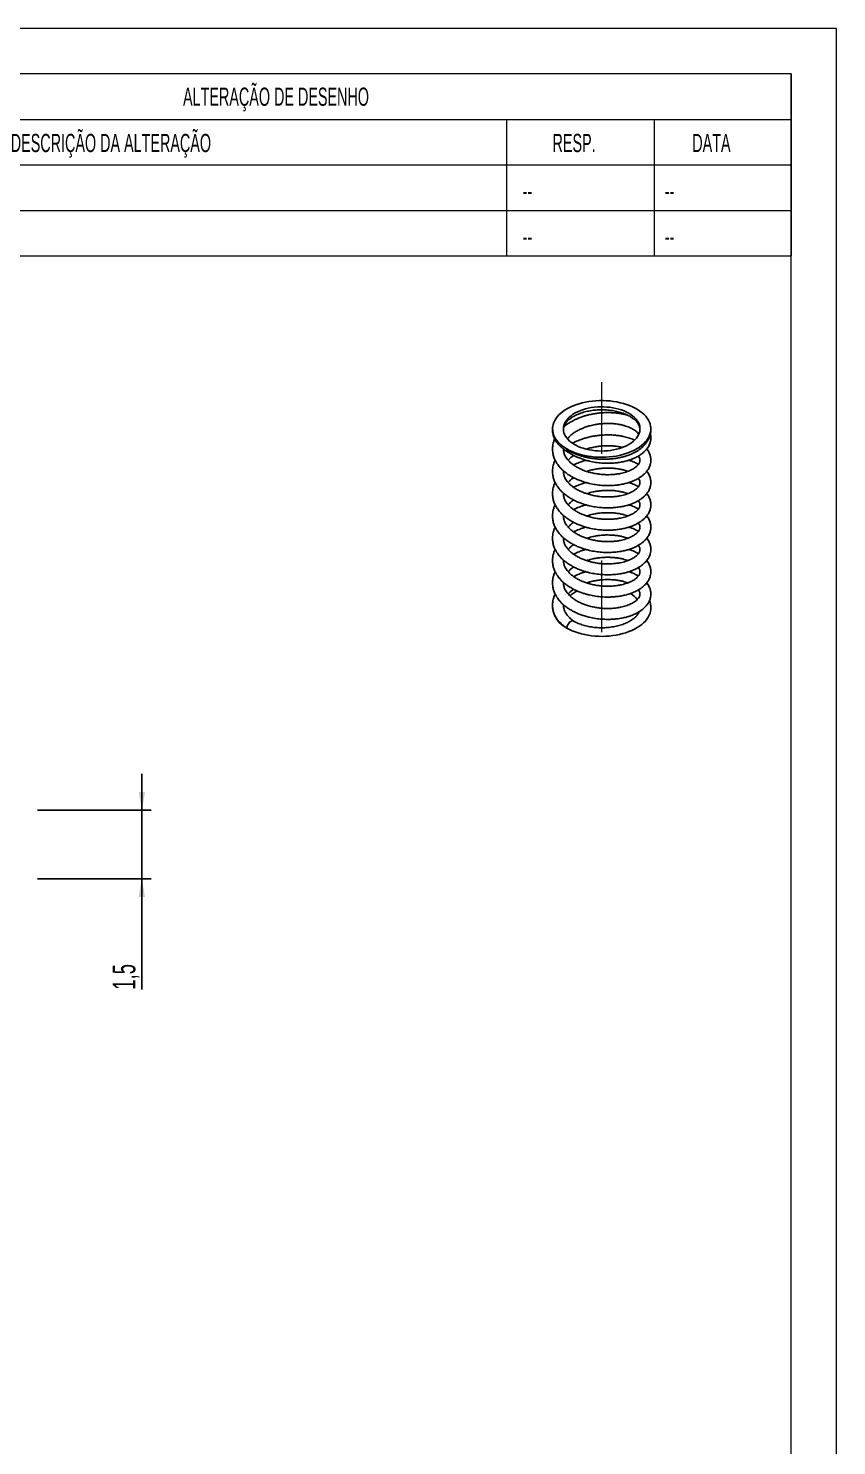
# Model space of a CAD drawing. Header units: millimetres. Extents: x 0 to 42, y 0.1 to 59.5.
# Drawn here: x 24.26 to 42, y 28.33 to 59.47 of the extents above; entities that cross this region are included whole.
import ezdxf

# ---------------------------------------------------------------- set-up
doc = ezdxf.new("R2010")
doc.units = ezdxf.units.MM
doc.header["$LTSCALE"] = 0.2
doc.linetypes.add('CENTERX2', pattern=[20.32, 12.7, -2.54, 2.54, -2.54])
doc.layers.add('COTAS', color=7, linetype='Continuous')
doc.styles.add('SLDTEXTSTYLE1', font='TXT', dxfattribs={"width": 0.589474})
doc.styles.add('SLDTEXTSTYLE5', font='TXT', dxfattribs={"width": 0.605})
doc.dimstyles.new('SLDDIMSTYLE0', dxfattribs={"dimtxt": 0.5, "dimasz": 0.4, "dimexe": 0, "dimexo": 0.0625, "dimgap": 0.125, "dimtad": 1, "dimdec": 1, "dimrnd": 1e-09, "dimzin": 12, "dimdsep": 46, "dimtxsty": 'SLDTEXTSTYLE5', "dimsah": 1, "dimcen": 0.09, "dimadec": 0, "dimazin": 3, "dimtfac": 1, "dimtdec": 3, "dimtmove": 0, "dimatfit": 0, "dimfxl": 0, "dimfrac": 2, "dimtolj": 1, "dimtzin": 12, "dimarcsym": 0})

# ---------------------------------------------------------------- blocks, each defined once
blk = doc.blocks.new('Bloco2')
at = {"color": 7, "linetype": 'Continuous', "lineweight": 18}
for p, q in [((42.008, 59.412), (0.008, 59.412)), ((42.008, 0.012), (42.008, 59.412)), ((41.008, 58.412), (5.008, 58.412)), ((41.008, 1.012), (41.008, 58.412))]:
    blk.add_line(p, q, dxfattribs=at)
blk = doc.blocks.new('_D')
at = {"layer": 'COTAS'}
for p, q in [((26.748, 42.294), (26.748, 43.094)), ((24.455, 42.294), (26.948, 42.294)), ((26.748, 42.294), (26.748, 40.79)), ((24.455, 40.79), (26.948, 40.79)), ((26.748, 40.79), (26.748, 38.353))]:
    blk.add_line(p, q, dxfattribs=at)
for points in [[(26.748, 42.294), (26.818, 42.694), (26.678, 42.694)], [(26.748, 40.79), (26.678, 40.39), (26.818, 40.39)]]:
    blk.add_solid(points, dxfattribs=at)
at = {"layer": 'COTAS', "insert": (26.104, 38.353), "char_height": 0.5, "attachment_point": 1, "rotation": 90, "style": 'SLDTEXTSTYLE5'}
blk.add_mtext('1,5', dxfattribs=at)

msp = doc.modelspace()

# ---------------------------------------------------------------- linework, layer by layer
at = {"color": 7, "linetype": 'Continuous', "lineweight": 18}
for p, q in [((41.002, 58.471), (5.002, 58.471)), ((41.002, 58.471), (41.002, 54.471)), ((18.79, 57.471), (41.002, 57.471)), ((34.764, 54.471), (34.764, 57.471)), ((38.002, 54.471), (38.002, 57.471)), ((18.79, 56.471), (41.002, 56.471)), ((18.79, 55.471), (41.002, 55.471)), ((18.79, 54.471), (41.002, 54.471))]:
    msp.add_line(p, q, dxfattribs=at)
at = {"color": 7, "linetype": 'Continuous', "lineweight": 25}
msp.add_line((36.513, 47.289), (36.522, 47.292), dxfattribs=at)
at = {"color": 7, "linetype": 'Continuous', "lineweight": 25, "flags": 128}
for points in [[(36.081, 50.231), (36.138, 50.2), (36.198, 50.172), (36.262, 50.146), (36.33, 50.123), (36.399, 50.103), (36.471, 50.086), (36.545, 50.072), (36.621, 50.062), (36.698, 50.054), (36.775, 50.049), (36.853, 50.048), (36.931, 50.05), (37.008, 50.056), (37.085, 50.064), (37.16, 50.076), (37.234, 50.09), (37.305, 50.108), (37.374, 50.129), (37.441, 50.152), (37.504, 50.179), (37.564, 50.207), (37.62, 50.239), (37.672, 50.272), (37.72, 50.308), (37.763, 50.345), (37.801, 50.384), (37.834, 50.425), (37.863, 50.467), (37.885, 50.51), (37.903, 50.554), (37.915, 50.598), (37.921, 50.643), (37.922, 50.688), (37.917, 50.733), (37.906, 50.777), (37.89, 50.821), (37.869, 50.865), (37.842, 50.907), (37.81, 50.948), (37.773, 50.987), (37.731, 51.025), (37.684, 51.061), (37.633, 51.095), (37.578, 51.127), (37.519, 51.156), (37.457, 51.183), (37.391, 51.207), (37.323, 51.229), (37.252, 51.247), (37.179, 51.263), (37.104, 51.275), (37.028, 51.285), (36.95, 51.291), (36.873, 51.294), (36.795, 51.293), (36.717, 51.289), (36.64, 51.283), (36.564, 51.273), (36.49, 51.259), (36.417, 51.243), (36.347, 51.224), (36.279, 51.202), (36.214, 51.177), (36.153, 51.149), (36.095, 51.119), (36.04, 51.087), (35.991, 51.052), (35.945, 51.016), (35.904, 50.977), (35.869, 50.938), (35.838, 50.896), (35.812, 50.854), (35.792, 50.81), (35.777, 50.766), (35.768, 50.722), (35.765, 50.677), (35.767, 50.632), (35.775, 50.587), (35.788, 50.543), (35.807, 50.499), (35.831, 50.456), (35.86, 50.415), (35.895, 50.374), (35.935, 50.336), (35.979, 50.299), (36.028, 50.264), (36.081, 50.231)], [(37.438, 51.014), (37.485, 50.985), (37.527, 50.954), (37.565, 50.921), (37.598, 50.886), (37.625, 50.85), (37.648, 50.813), (37.665, 50.774), (37.677, 50.735), (37.684, 50.696), (37.684, 50.656), (37.679, 50.617), (37.669, 50.577), (37.653, 50.539), (37.632, 50.501), (37.605, 50.465), (37.573, 50.43), (37.537, 50.396), (37.496, 50.364), (37.45, 50.335), (37.401, 50.307), (37.348, 50.282), (37.291, 50.26), (37.231, 50.24), (37.169, 50.223), (37.105, 50.209), (37.039, 50.199), (36.972, 50.191), (36.903, 50.187), (36.835, 50.185), (36.766, 50.187), (36.698, 50.193), (36.631, 50.201), (36.566, 50.213), (36.502, 50.227), (36.44, 50.245), (36.381, 50.265), (36.326, 50.288), (36.273, 50.314), (36.225, 50.342), (36.18, 50.372), (36.14, 50.404), (36.105, 50.438), (36.075, 50.474), (36.049, 50.511), (36.029, 50.548), (36.015, 50.587), (36.006, 50.626), (36.002, 50.666), (36.004, 50.706), (36.012, 50.745), (36.025, 50.784), (36.044, 50.822), (36.068, 50.859), (36.097, 50.895), (36.131, 50.929), (36.17, 50.962), (36.213, 50.993), (36.261, 51.021), (36.312, 51.048), (36.367, 51.071), (36.425, 51.092), (36.486, 51.111), (36.549, 51.126), (36.615, 51.138), (36.681, 51.148), (36.749, 51.154), (36.818, 51.156), (36.886, 51.156), (36.955, 51.152), (37.022, 51.146), (37.089, 51.136), (37.153, 51.122), (37.216, 51.106), (37.276, 51.087), (37.334, 51.066), (37.388, 51.041), (37.438, 51.014)], [(36.005, 46.764), (36.01, 46.798), (36.011, 46.802)], [(36.08, 46.297), (36.137, 46.266), (36.198, 46.238), (36.262, 46.212), (36.329, 46.189), (36.399, 46.169), (36.471, 46.152), (36.545, 46.138), (36.621, 46.128), (36.698, 46.12), (36.775, 46.115), (36.853, 46.114), (36.931, 46.116), (37.009, 46.121), (37.085, 46.13), (37.16, 46.142), (37.234, 46.156), (37.306, 46.174), (37.375, 46.195), (37.441, 46.218), (37.505, 46.245), (37.565, 46.274), (37.621, 46.305), (37.673, 46.338), (37.721, 46.374), (37.764, 46.411), (37.802, 46.451), (37.836, 46.491), (37.864, 46.533), (37.887, 46.576), (37.904, 46.62), (37.916, 46.665), (37.922, 46.709), (37.923, 46.739)], [(36.225, 46.45), (36.218, 46.453), (36.201, 46.455), (36.184, 46.452), (36.165, 46.444), (36.146, 46.43), (36.128, 46.413), (36.112, 46.392), (36.098, 46.369), (36.088, 46.344), (36.082, 46.32), (36.08, 46.297)]]:
    msp.add_lwpolyline(points, dxfattribs=at)
at = {"color": 7, "linetype": 'Continuous', "lineweight": 25}
for centre, radius, start, end in [((36.138, 50.21), 0.059, 173.6073, 235.047), ((36.621, 46.442), 0.739, 115.0073, 130.304), ((37.183, 46.598), 0.545, 36.3175, 57.3339), ((36.312, 46.797), 0.551, 186.0908, 245.119)]:
    msp.add_arc(centre, radius, start, end, dxfattribs=at)
for points, knots in [([(36.007, 50.622), (36.006, 50.626), (36.003, 50.641), (36.003, 50.666), (36.006, 50.696), (36.015, 50.727), (36.027, 50.757), (36.045, 50.787), (36.067, 50.817), (36.093, 50.846), (36.124, 50.875), (36.158, 50.902), (36.197, 50.929), (36.24, 50.954), (36.286, 50.978), (36.336, 50.999), (36.388, 51.019), (36.444, 51.037), (36.502, 51.052), (36.563, 51.065), (36.625, 51.076), (36.689, 51.084), (36.754, 51.089), (36.819, 51.091), (36.884, 51.091), (36.949, 51.088), (37.014, 51.082), (37.077, 51.074), (37.139, 51.062), (37.199, 51.049), (37.257, 51.033), (37.312, 51.014), (37.364, 50.994), (37.413, 50.972), (37.459, 50.948), (37.5, 50.922), (37.537, 50.896), (37.571, 50.868), (37.6, 50.84), (37.624, 50.812), (37.644, 50.783), (37.66, 50.754), (37.672, 50.726), (37.68, 50.697), (37.684, 50.667), (37.684, 50.642), (37.681, 50.627), (37.68, 50.622)], [0, 0, 0, 0, 0.011277, 0.03708, 0.063862, 0.087476, 0.112534, 0.136398, 0.159395, 0.181856, 0.204011, 0.226012, 0.247953, 0.269887, 0.291845, 0.31385, 0.335912, 0.358034, 0.380215, 0.402447, 0.424725, 0.44704, 0.469382, 0.491743, 0.514112, 0.536481, 0.558836, 0.581168, 0.603468, 0.625726, 0.647933, 0.670081, 0.692162, 0.714173, 0.736112, 0.757985, 0.779807, 0.801606, 0.823416, 0.845304, 0.867376, 0.889789, 0.912767, 0.936603, 0.961605, 0.98786, 1, 1, 1, 1]), ([(37.41, 50.972), (37.398, 50.976), (37.366, 50.985), (37.31, 50.998), (37.234, 51.012), (37.144, 51.023), (37.041, 51.03), (36.936, 51.03), (36.831, 51.025), (36.728, 51.014), (36.631, 50.997), (36.545, 50.978), (36.48, 50.959), (36.431, 50.943), (36.39, 50.929), (36.343, 50.911), (36.289, 50.888), (36.23, 50.86), (36.169, 50.826), (36.113, 50.792), (36.068, 50.76), (36.036, 50.735), (36.019, 50.721), (36.012, 50.715)], [0, 0, 0, 0, 0.028872, 0.073338, 0.122206, 0.189263, 0.258699, 0.327368, 0.394972, 0.462865, 0.527543, 0.585053, 0.635021, 0.660131, 0.687721, 0.721468, 0.761319, 0.807163, 0.858791, 0.908015, 0.948583, 0.980989, 1, 1, 1, 1]), ([(36.092, 50.455), (36.092, 50.455), (36.103, 50.471), (36.135, 50.504), (36.189, 50.553), (36.258, 50.602), (36.336, 50.646), (36.416, 50.683), (36.501, 50.716), (36.596, 50.744), (36.693, 50.766), (36.791, 50.781), (36.887, 50.789), (36.989, 50.792), (37.091, 50.788), (37.185, 50.778), (37.268, 50.763), (37.338, 50.745), (37.396, 50.727), (37.444, 50.708), (37.486, 50.689), (37.525, 50.668), (37.562, 50.645), (37.593, 50.622), (37.617, 50.601), (37.636, 50.581), (37.649, 50.565), (37.655, 50.556), (37.657, 50.553)], [0, 0, 0, 0, 0.000065, 0.043081, 0.090048, 0.14127, 0.191326, 0.238215, 0.282281, 0.330499, 0.384227, 0.427788, 0.473921, 0.523846, 0.576287, 0.625377, 0.670195, 0.710524, 0.74628, 0.777477, 0.805326, 0.836315, 0.871459, 0.902289, 0.931753, 0.958533, 0.983495, 1, 1, 1, 1]), ([(35.771, 50.738), (35.771, 50.734), (35.766, 50.714), (35.763, 50.678), (35.763, 50.63), (35.769, 50.583), (35.779, 50.537), (35.794, 50.491), (35.814, 50.446), (35.839, 50.403), (35.869, 50.36), (35.904, 50.319), (35.943, 50.279), (35.986, 50.241), (36.034, 50.205), (36.074, 50.179), (36.098, 50.165), (36.105, 50.161)], [0, 0, 0, 0, 0.0197231, 0.0909751, 0.1616913, 0.2322128, 0.3027893, 0.3737679, 0.4454496, 0.5180593, 0.5917234, 0.666457, 0.7421701, 0.8186929, 0.8958149, 0.9733247, 1, 1, 1, 1]), ([(35.813, 50.453), (35.809, 50.446), (35.795, 50.416), (35.779, 50.363), (35.767, 50.301), (35.763, 50.244), (35.764, 50.191), (35.77, 50.139), (35.78, 50.092), (35.793, 50.049), (35.807, 50.013), (35.821, 49.982), (35.834, 49.958), (35.847, 49.935), (35.862, 49.911), (35.882, 49.881), (35.913, 49.84), (35.959, 49.789), (36.021, 49.731), (36.074, 49.693), (36.102, 49.673)], [0, 0, 0, 0, 0.0257508, 0.1120917, 0.1875437, 0.2438462, 0.3108753, 0.3739262, 0.4261261, 0.474547, 0.5263469, 0.5580837, 0.5887912, 0.6184418, 0.6470564, 0.6811802, 0.7382345, 0.8109395, 0.8985913, 1, 1, 1, 1]), ([(36.102, 50.163), (36.129, 50.145), (36.181, 50.112), (36.265, 50.069), (36.347, 50.033), (36.426, 50.004), (36.501, 49.981), (36.594, 49.957), (36.708, 49.935), (36.844, 49.92), (36.968, 49.916), (37.08, 49.919), (37.184, 49.928), (37.287, 49.944), (37.379, 49.964), (37.456, 49.987), (37.517, 50.009), (37.568, 50.032), (37.616, 50.055), (37.665, 50.083), (37.716, 50.117), (37.764, 50.155), (37.805, 50.194), (37.837, 50.232), (37.864, 50.271), (37.887, 50.312), (37.905, 50.356), (37.919, 50.408), (37.925, 50.462), (37.922, 50.512), (37.917, 50.544), (37.913, 50.558), (37.913, 50.56)], [0, 0, 0, 0, 0.041715, 0.080948, 0.117436, 0.150991, 0.181496, 0.209342, 0.263249, 0.315163, 0.366209, 0.40595, 0.44735, 0.490235, 0.534087, 0.566612, 0.59573, 0.621455, 0.645016, 0.672099, 0.703563, 0.738005, 0.769048, 0.795815, 0.822194, 0.847988, 0.876999, 0.905246, 0.943218, 0.974817, 0.995806, 1, 1, 1, 1]), ([(37.567, 50.425), (37.556, 50.43), (37.526, 50.444), (37.479, 50.461), (37.425, 50.479), (37.37, 50.494), (37.31, 50.508), (37.234, 50.522), (37.144, 50.533), (37.041, 50.54), (36.936, 50.54), (36.831, 50.535), (36.728, 50.524), (36.631, 50.507), (36.545, 50.488), (36.48, 50.469), (36.431, 50.454), (36.39, 50.439), (36.343, 50.421), (36.289, 50.398), (36.242, 50.376), (36.215, 50.361), (36.206, 50.356)], [0, 0, 0, 0, 0.0309, 0.080483, 0.121103, 0.162986, 0.209534, 0.260689, 0.330884, 0.40357, 0.475452, 0.54622, 0.61729, 0.684996, 0.745196, 0.797503, 0.823788, 0.852669, 0.887996, 0.929712, 0.977701, 1, 1, 1, 1]), ([(37.657, 50.21), (37.661, 50.212), (37.681, 50.226), (37.715, 50.253), (37.758, 50.292), (37.797, 50.334), (37.83, 50.377), (37.859, 50.422), (37.883, 50.468), (37.901, 50.515), (37.914, 50.562), (37.922, 50.61), (37.924, 50.657), (37.923, 50.695), (37.919, 50.718), (37.918, 50.724)], [0, 0, 0, 0, 0.017189, 0.107484, 0.197545, 0.287127, 0.375946, 0.463722, 0.550236, 0.635388, 0.719223, 0.80193, 0.883814, 0.965253, 1, 1, 1, 1]), ([(37.649, 50.074), (37.649, 50.074), (37.655, 50.067), (37.663, 50.054), (37.674, 50.033), (37.681, 50.012), (37.684, 49.993), (37.684, 49.976), (37.682, 49.962), (37.678, 49.946), (37.671, 49.927), (37.658, 49.903), (37.637, 49.875), (37.607, 49.845), (37.569, 49.816), (37.526, 49.789), (37.479, 49.764), (37.429, 49.742), (37.375, 49.723), (37.317, 49.706), (37.25, 49.69), (37.17, 49.677), (37.084, 49.669), (36.998, 49.665), (36.916, 49.666), (36.827, 49.672), (36.732, 49.684), (36.631, 49.703), (36.535, 49.729), (36.448, 49.76), (36.37, 49.794), (36.296, 49.833), (36.228, 49.875), (36.176, 49.915), (36.135, 49.952), (36.1, 49.99), (36.07, 50.03), (36.045, 50.07), (36.028, 50.107), (36.017, 50.139), (36.009, 50.17), (36.004, 50.2), (36.004, 50.221), (36.004, 50.229)], [0, 0, 0, 0, 0.000674, 0.020421, 0.043588, 0.067118, 0.087985, 0.106176, 0.121492, 0.139311, 0.159716, 0.183272, 0.210678, 0.240532, 0.268359, 0.293873, 0.318336, 0.342166, 0.365832, 0.389263, 0.413627, 0.442807, 0.476945, 0.502313, 0.529585, 0.558565, 0.589823, 0.623691, 0.660002, 0.688687, 0.718437, 0.749061, 0.780337, 0.807873, 0.831913, 0.85231, 0.878762, 0.905127, 0.925763, 0.944698, 0.963184, 0.985143, 1, 1, 1, 1]), ([(36.011, 50.224), (36.009, 50.222), (36.006, 50.22), (36.004, 50.218), (36.004, 50.218)], [0, 0, 0, 0, 0.911404, 1, 1, 1, 1]), ([(36.08, 50.216), (36.081, 50.215), (36.117, 50.193), (36.194, 50.151), (36.303, 50.106), (36.4, 50.074), (36.482, 50.052), (36.568, 50.034), (36.655, 50.021), (36.742, 50.011), (36.83, 50.006), (36.918, 50.005), (37.005, 50.008), (37.09, 50.016), (37.173, 50.027), (37.255, 50.042), (37.332, 50.062), (37.404, 50.084), (37.472, 50.109), (37.536, 50.137), (37.593, 50.168), (37.634, 50.192), (37.653, 50.207), (37.657, 50.21)], [0, 0, 0, 0, 0.002726, 0.08526, 0.169451, 0.218187, 0.267258, 0.317385, 0.367876, 0.416, 0.464446, 0.513913, 0.563737, 0.61155, 0.659689, 0.70886, 0.758389, 0.80416, 0.850222, 0.897195, 0.944484, 0.98796, 1, 1, 1, 1]), ([(36.102, 49.673), (36.129, 49.656), (36.181, 49.622), (36.265, 49.579), (36.347, 49.543), (36.426, 49.514), (36.501, 49.491), (36.594, 49.467), (36.708, 49.445), (36.844, 49.43), (36.968, 49.426), (37.08, 49.429), (37.184, 49.438), (37.287, 49.454), (37.379, 49.474), (37.456, 49.497), (37.517, 49.519), (37.568, 49.542), (37.616, 49.565), (37.665, 49.593), (37.716, 49.627), (37.764, 49.665), (37.805, 49.704), (37.837, 49.742), (37.864, 49.781), (37.887, 49.822), (37.905, 49.866), (37.919, 49.918), (37.925, 49.972), (37.922, 50.022), (37.915, 50.065), (37.904, 50.103), (37.887, 50.145), (37.864, 50.188), (37.843, 50.215), (37.833, 50.228)], [0, 0, 0, 0, 0.0377899, 0.0733311, 0.1063853, 0.1367829, 0.1644169, 0.1896428, 0.2384768, 0.2855064, 0.3317488, 0.3677497, 0.4052544, 0.4441039, 0.4838292, 0.5132933, 0.5396717, 0.5629759, 0.5843203, 0.608854, 0.6373577, 0.6685584, 0.6966803, 0.7209288, 0.744825, 0.7681922, 0.7944728, 0.8200622, 0.8544613, 0.8830868, 0.9021005, 0.923321, 0.9475576, 0.9743931, 1, 1, 1, 1]), ([(36.507, 50.226), (36.535, 50.235), (36.598, 50.255), (36.693, 50.276), (36.791, 50.291), (36.887, 50.299), (36.989, 50.302), (37.091, 50.298), (37.185, 50.287), (37.254, 50.276), (37.29, 50.267), (37.301, 50.264)], [0, 0, 0, 0, 0.11075, 0.244388, 0.352736, 0.467485, 0.591664, 0.722101, 0.844203, 0.955678, 1, 1, 1, 1]), ([(35.822, 49.982), (35.815, 49.969), (35.797, 49.932), (35.779, 49.873), (35.767, 49.811), (35.763, 49.754), (35.764, 49.701), (35.77, 49.649), (35.78, 49.602), (35.793, 49.559), (35.807, 49.523), (35.821, 49.492), (35.834, 49.468), (35.847, 49.445), (35.862, 49.421), (35.882, 49.391), (35.913, 49.351), (35.959, 49.3), (36.021, 49.241), (36.074, 49.203), (36.102, 49.183)], [0, 0, 0, 0, 0.048773, 0.133074, 0.206743, 0.261715, 0.32716, 0.388721, 0.439687, 0.486964, 0.53754, 0.568526, 0.598508, 0.627458, 0.655397, 0.688714, 0.74442, 0.815407, 0.900988, 1, 1, 1, 1]), ([(36.108, 49.983), (36.116, 49.993), (36.14, 50.019), (36.18, 50.056), (36.215, 50.08), (36.229, 50.089)], [0, 0, 0, 0, 0.263186, 0.722524, 1, 1, 1, 1]), ([(36.496, 49.983), (36.487, 49.981), (36.465, 49.975), (36.431, 49.964), (36.39, 49.949), (36.343, 49.931), (36.289, 49.908), (36.25, 49.89), (36.229, 49.879), (36.228, 49.878)], [0, 0, 0, 0, 0.0966729, 0.2254824, 0.3670148, 0.540129, 0.7445574, 0.9797295, 1, 1, 1, 1]), ([(37.649, 49.893), (37.648, 49.893), (37.629, 49.906), (37.59, 49.925), (37.533, 49.951), (37.484, 49.97), (37.452, 49.98), (37.441, 49.983)], [0, 0, 0, 0, 0.0223617, 0.3219568, 0.5827991, 0.8495906, 1, 1, 1, 1]), ([(37.649, 49.585), (37.649, 49.584), (37.655, 49.577), (37.663, 49.564), (37.674, 49.543), (37.681, 49.522), (37.684, 49.503), (37.684, 49.487), (37.682, 49.472), (37.678, 49.456), (37.671, 49.437), (37.658, 49.413), (37.637, 49.385), (37.607, 49.355), (37.569, 49.326), (37.526, 49.299), (37.479, 49.274), (37.429, 49.252), (37.375, 49.233), (37.317, 49.216), (37.25, 49.2), (37.17, 49.187), (37.084, 49.179), (36.998, 49.175), (36.916, 49.176), (36.827, 49.182), (36.732, 49.194), (36.631, 49.213), (36.535, 49.24), (36.448, 49.27), (36.37, 49.304), (36.296, 49.343), (36.228, 49.386), (36.176, 49.425), (36.135, 49.462), (36.1, 49.5), (36.07, 49.54), (36.045, 49.58), (36.028, 49.617), (36.017, 49.649), (36.009, 49.68), (36.004, 49.714), (36.004, 49.738), (36.004, 49.75)], [0, 0, 0, 0, 0.000669, 0.020285, 0.043297, 0.06667, 0.087398, 0.105467, 0.120681, 0.13838, 0.158649, 0.182048, 0.209271, 0.238926, 0.266567, 0.291911, 0.316211, 0.339882, 0.363389, 0.386663, 0.410865, 0.43985, 0.47376, 0.498959, 0.526048, 0.554835, 0.585884, 0.619526, 0.655595, 0.684088, 0.71364, 0.744059, 0.775126, 0.802478, 0.826358, 0.846618, 0.872894, 0.899083, 0.919582, 0.93839, 0.956752, 0.978564, 1, 1, 1, 1]), ([(36.016, 49.738), (36.012, 49.735), (36.008, 49.732), (36.004, 49.729), (36.004, 49.728)], [0, 0, 0, 0, 0.952329, 1, 1, 1, 1]), ([(36.102, 49.183), (36.129, 49.166), (36.181, 49.132), (36.265, 49.089), (36.347, 49.053), (36.426, 49.024), (36.501, 49.001), (36.594, 48.977), (36.708, 48.955), (36.844, 48.94), (36.968, 48.936), (37.08, 48.939), (37.184, 48.948), (37.287, 48.964), (37.379, 48.984), (37.456, 49.007), (37.517, 49.03), (37.568, 49.052), (37.616, 49.075), (37.665, 49.103), (37.716, 49.137), (37.764, 49.175), (37.805, 49.214), (37.837, 49.252), (37.864, 49.291), (37.887, 49.332), (37.905, 49.376), (37.919, 49.428), (37.925, 49.482), (37.922, 49.532), (37.915, 49.575), (37.904, 49.613), (37.887, 49.655), (37.864, 49.698), (37.843, 49.725), (37.833, 49.738)], [0, 0, 0, 0, 0.03779, 0.073331, 0.106385, 0.136783, 0.164417, 0.189643, 0.238477, 0.285506, 0.331749, 0.36775, 0.405254, 0.444104, 0.483829, 0.513293, 0.539672, 0.562976, 0.58432, 0.608854, 0.637358, 0.668558, 0.69668, 0.720929, 0.744825, 0.768192, 0.794473, 0.820062, 0.854461, 0.883087, 0.902101, 0.923321, 0.947558, 0.974393, 1, 1, 1, 1]), ([(36.108, 49.493), (36.116, 49.503), (36.14, 49.529), (36.18, 49.566), (36.215, 49.59), (36.229, 49.599)], [0, 0, 0, 0, 0.263186, 0.722524, 1, 1, 1, 1]), ([(36.513, 49.738), (36.539, 49.747), (36.6, 49.766), (36.693, 49.786), (36.791, 49.801), (36.887, 49.809), (36.989, 49.812), (37.091, 49.808), (37.185, 49.798), (37.268, 49.783), (37.338, 49.765), (37.386, 49.75), (37.411, 49.741), (37.417, 49.738)], [0, 0, 0, 0, 0.087735, 0.20211, 0.294841, 0.393049, 0.499328, 0.610964, 0.715466, 0.810873, 0.896724, 0.972841, 1, 1, 1, 1]), ([(35.822, 49.492), (35.815, 49.479), (35.797, 49.443), (35.779, 49.383), (35.767, 49.321), (35.763, 49.264), (35.764, 49.211), (35.77, 49.159), (35.78, 49.112), (35.793, 49.07), (35.807, 49.033), (35.821, 49.003), (35.834, 48.978), (35.847, 48.955), (35.862, 48.931), (35.882, 48.901), (35.913, 48.861), (35.959, 48.81), (36.021, 48.751), (36.074, 48.713), (36.102, 48.693)], [0, 0, 0, 0, 0.048773, 0.133074, 0.206743, 0.261715, 0.32716, 0.388721, 0.439687, 0.486964, 0.53754, 0.568526, 0.598508, 0.627458, 0.655397, 0.688714, 0.74442, 0.815407, 0.900988, 1, 1, 1, 1]), ([(37.649, 49.095), (37.649, 49.094), (37.655, 49.087), (37.663, 49.074), (37.674, 49.053), (37.681, 49.033), (37.684, 49.013), (37.684, 48.997), (37.682, 48.982), (37.678, 48.966), (37.671, 48.947), (37.658, 48.923), (37.637, 48.895), (37.607, 48.866), (37.569, 48.836), (37.526, 48.809), (37.479, 48.784), (37.429, 48.762), (37.375, 48.743), (37.317, 48.726), (37.25, 48.711), (37.17, 48.697), (37.084, 48.689), (36.998, 48.685), (36.916, 48.686), (36.827, 48.692), (36.732, 48.704), (36.631, 48.723), (36.535, 48.75), (36.448, 48.78), (36.37, 48.814), (36.296, 48.853), (36.228, 48.896), (36.176, 48.935), (36.135, 48.973), (36.1, 49.01), (36.07, 49.05), (36.045, 49.09), (36.028, 49.127), (36.017, 49.159), (36.009, 49.191), (36.004, 49.224), (36.004, 49.248), (36.004, 49.26)], [0, 0, 0, 0, 0.0006695, 0.020285, 0.0432968, 0.0666695, 0.0873977, 0.1054669, 0.120681, 0.1383803, 0.1586491, 0.1820485, 0.2092713, 0.2389257, 0.2665672, 0.2919111, 0.3162107, 0.3398816, 0.3633895, 0.3866635, 0.410865, 0.4398505, 0.4737604, 0.4989587, 0.5260483, 0.5548348, 0.585884, 0.6195261, 0.6555948, 0.684088, 0.7136398, 0.7440594, 0.7751263, 0.802478, 0.8263581, 0.8466184, 0.8728939, 0.8990833, 0.9195817, 0.9383901, 0.9567519, 0.9785644, 1, 1, 1, 1]), ([(36.016, 49.249), (36.012, 49.245), (36.008, 49.242), (36.004, 49.239), (36.004, 49.238)], [0, 0, 0, 0, 0.952329, 1, 1, 1, 1]), ([(36.102, 48.693), (36.129, 48.676), (36.181, 48.642), (36.265, 48.599), (36.347, 48.563), (36.426, 48.534), (36.501, 48.511), (36.594, 48.487), (36.708, 48.465), (36.844, 48.45), (36.968, 48.446), (37.08, 48.449), (37.184, 48.458), (37.287, 48.474), (37.379, 48.495), (37.456, 48.518), (37.517, 48.54), (37.568, 48.562), (37.616, 48.585), (37.665, 48.613), (37.716, 48.647), (37.764, 48.685), (37.805, 48.724), (37.837, 48.762), (37.864, 48.801), (37.887, 48.842), (37.905, 48.886), (37.919, 48.938), (37.925, 48.992), (37.922, 49.042), (37.915, 49.085), (37.904, 49.123), (37.887, 49.165), (37.864, 49.208), (37.843, 49.235), (37.833, 49.248)], [0, 0, 0, 0, 0.03779, 0.073331, 0.106385, 0.136783, 0.164417, 0.189643, 0.238477, 0.285506, 0.331749, 0.36775, 0.405254, 0.444104, 0.483829, 0.513293, 0.539672, 0.562976, 0.58432, 0.608854, 0.637358, 0.668558, 0.69668, 0.720929, 0.744825, 0.768192, 0.794473, 0.820062, 0.854461, 0.883087, 0.902101, 0.923321, 0.947558, 0.974393, 1, 1, 1, 1]), ([(36.496, 49.493), (36.487, 49.491), (36.465, 49.485), (36.431, 49.474), (36.39, 49.459), (36.343, 49.441), (36.289, 49.418), (36.25, 49.4), (36.229, 49.389), (36.228, 49.388)], [0, 0, 0, 0, 0.096673, 0.225482, 0.367015, 0.540129, 0.744557, 0.979729, 1, 1, 1, 1]), ([(36.513, 49.248), (36.539, 49.257), (36.6, 49.276), (36.693, 49.296), (36.791, 49.311), (36.887, 49.319), (36.989, 49.322), (37.091, 49.318), (37.185, 49.308), (37.268, 49.293), (37.338, 49.276), (37.386, 49.261), (37.411, 49.251), (37.417, 49.248)], [0, 0, 0, 0, 0.087735, 0.20211, 0.294841, 0.393049, 0.499328, 0.610964, 0.715466, 0.810873, 0.896725, 0.972841, 1, 1, 1, 1]), ([(37.649, 49.403), (37.648, 49.404), (37.629, 49.416), (37.59, 49.435), (37.533, 49.461), (37.484, 49.48), (37.452, 49.49), (37.441, 49.494)], [0, 0, 0, 0, 0.022362, 0.321957, 0.582799, 0.849591, 1, 1, 1, 1]), ([(35.822, 49.002), (35.815, 48.989), (35.797, 48.953), (35.779, 48.893), (35.767, 48.831), (35.763, 48.774), (35.764, 48.721), (35.77, 48.669), (35.78, 48.623), (35.793, 48.58), (35.807, 48.543), (35.821, 48.513), (35.834, 48.488), (35.847, 48.465), (35.862, 48.441), (35.882, 48.411), (35.913, 48.371), (35.959, 48.32), (36.021, 48.261), (36.074, 48.223), (36.102, 48.203)], [0, 0, 0, 0, 0.048773, 0.133074, 0.206743, 0.261715, 0.32716, 0.388721, 0.439687, 0.486964, 0.53754, 0.568526, 0.598508, 0.627458, 0.655397, 0.688714, 0.74442, 0.815407, 0.900988, 1, 1, 1, 1]), ([(36.108, 49.003), (36.116, 49.013), (36.14, 49.04), (36.18, 49.076), (36.215, 49.1), (36.229, 49.109)], [0, 0, 0, 0, 0.263186, 0.722524, 1, 1, 1, 1]), ([(36.496, 49.003), (36.487, 49.001), (36.465, 48.995), (36.431, 48.984), (36.39, 48.97), (36.343, 48.952), (36.289, 48.928), (36.25, 48.91), (36.229, 48.899), (36.228, 48.898)], [0, 0, 0, 0, 0.096673, 0.225482, 0.367015, 0.540129, 0.744557, 0.979729, 1, 1, 1, 1]), ([(37.649, 48.913), (37.648, 48.914), (37.629, 48.926), (37.59, 48.945), (37.533, 48.971), (37.484, 48.99), (37.452, 49), (37.441, 49.004)], [0, 0, 0, 0, 0.022362, 0.321957, 0.582799, 0.849591, 1, 1, 1, 1]), ([(37.649, 48.605), (37.649, 48.604), (37.655, 48.598), (37.663, 48.584), (37.674, 48.563), (37.681, 48.543), (37.684, 48.523), (37.684, 48.507), (37.682, 48.492), (37.678, 48.477), (37.671, 48.457), (37.658, 48.433), (37.637, 48.405), (37.607, 48.376), (37.569, 48.346), (37.526, 48.319), (37.479, 48.294), (37.429, 48.272), (37.375, 48.253), (37.317, 48.236), (37.25, 48.221), (37.17, 48.207), (37.084, 48.199), (36.998, 48.195), (36.916, 48.196), (36.827, 48.202), (36.732, 48.214), (36.631, 48.234), (36.535, 48.26), (36.448, 48.29), (36.37, 48.324), (36.296, 48.363), (36.228, 48.406), (36.176, 48.445), (36.135, 48.483), (36.1, 48.52), (36.07, 48.56), (36.045, 48.6), (36.028, 48.637), (36.017, 48.669), (36.009, 48.701), (36.004, 48.734), (36.004, 48.758), (36.004, 48.77)], [0, 0, 0, 0, 0.000669, 0.020285, 0.043297, 0.06667, 0.087398, 0.105467, 0.120681, 0.13838, 0.158649, 0.182048, 0.209271, 0.238926, 0.266567, 0.291911, 0.316211, 0.339882, 0.36339, 0.386663, 0.410865, 0.43985, 0.47376, 0.498959, 0.526048, 0.554835, 0.585884, 0.619526, 0.655595, 0.684088, 0.71364, 0.744059, 0.775126, 0.802478, 0.826358, 0.846618, 0.872894, 0.899083, 0.919582, 0.93839, 0.956752, 0.978564, 1, 1, 1, 1]), ([(36.016, 48.759), (36.012, 48.755), (36.008, 48.752), (36.004, 48.749), (36.004, 48.749)], [0, 0, 0, 0, 0.9523271, 1, 1, 1, 1]), ([(36.102, 48.203), (36.129, 48.186), (36.181, 48.152), (36.265, 48.109), (36.347, 48.073), (36.426, 48.044), (36.501, 48.021), (36.594, 47.997), (36.708, 47.975), (36.844, 47.96), (36.968, 47.956), (37.08, 47.959), (37.184, 47.968), (37.287, 47.984), (37.379, 48.005), (37.456, 48.028), (37.517, 48.05), (37.568, 48.072), (37.616, 48.096), (37.665, 48.123), (37.716, 48.157), (37.764, 48.195), (37.805, 48.234), (37.837, 48.272), (37.864, 48.311), (37.887, 48.352), (37.905, 48.396), (37.919, 48.448), (37.925, 48.502), (37.922, 48.552), (37.915, 48.595), (37.904, 48.634), (37.887, 48.675), (37.864, 48.718), (37.843, 48.745), (37.833, 48.758)], [0, 0, 0, 0, 0.0377899, 0.0733311, 0.1063853, 0.1367829, 0.1644169, 0.1896428, 0.2384768, 0.2855064, 0.3317488, 0.3677497, 0.4052544, 0.4441039, 0.4838292, 0.5132933, 0.5396717, 0.5629759, 0.5843203, 0.608854, 0.6373577, 0.6685584, 0.6966803, 0.7209288, 0.744825, 0.7681922, 0.7944728, 0.8200622, 0.8544613, 0.8830868, 0.9021005, 0.923321, 0.9475576, 0.9743931, 1, 1, 1, 1]), ([(36.108, 48.513), (36.116, 48.523), (36.14, 48.55), (36.18, 48.586), (36.215, 48.61), (36.229, 48.619)], [0, 0, 0, 0, 0.263186, 0.722524, 1, 1, 1, 1]), ([(36.513, 48.758), (36.539, 48.767), (36.6, 48.786), (36.693, 48.806), (36.791, 48.821), (36.887, 48.83), (36.989, 48.832), (37.091, 48.828), (37.185, 48.818), (37.268, 48.803), (37.338, 48.786), (37.386, 48.771), (37.411, 48.761), (37.417, 48.759)], [0, 0, 0, 0, 0.087735, 0.20211, 0.294841, 0.393049, 0.499328, 0.610964, 0.715466, 0.810873, 0.896725, 0.972841, 1, 1, 1, 1]), ([(35.822, 48.512), (35.815, 48.499), (35.797, 48.463), (35.779, 48.403), (35.767, 48.341), (35.763, 48.284), (35.764, 48.231), (35.77, 48.179), (35.78, 48.133), (35.793, 48.09), (35.807, 48.053), (35.821, 48.023), (35.834, 47.998), (35.847, 47.975), (35.862, 47.951), (35.882, 47.921), (35.913, 47.881), (35.959, 47.83), (36.021, 47.771), (36.074, 47.733), (36.102, 47.713)], [0, 0, 0, 0, 0.048773, 0.133074, 0.206743, 0.261715, 0.32716, 0.388721, 0.439687, 0.486964, 0.53754, 0.568526, 0.598508, 0.627458, 0.655397, 0.688714, 0.74442, 0.815407, 0.900988, 1, 1, 1, 1]), ([(37.649, 48.115), (37.649, 48.115), (37.655, 48.108), (37.663, 48.094), (37.674, 48.073), (37.681, 48.053), (37.684, 48.034), (37.684, 48.017), (37.682, 48.002), (37.678, 47.987), (37.671, 47.967), (37.658, 47.943), (37.637, 47.915), (37.607, 47.886), (37.569, 47.856), (37.526, 47.829), (37.479, 47.804), (37.429, 47.782), (37.375, 47.763), (37.317, 47.746), (37.25, 47.731), (37.17, 47.717), (37.084, 47.709), (36.998, 47.705), (36.916, 47.706), (36.827, 47.712), (36.732, 47.724), (36.631, 47.744), (36.535, 47.77), (36.448, 47.801), (36.37, 47.834), (36.296, 47.873), (36.228, 47.916), (36.176, 47.956), (36.135, 47.993), (36.1, 48.03), (36.07, 48.07), (36.045, 48.11), (36.028, 48.147), (36.017, 48.179), (36.009, 48.211), (36.004, 48.244), (36.004, 48.268), (36.004, 48.28)], [0, 0, 0, 0, 0.000669, 0.020285, 0.043297, 0.06667, 0.087398, 0.105467, 0.120681, 0.13838, 0.158649, 0.182048, 0.209271, 0.238926, 0.266567, 0.291911, 0.316211, 0.339882, 0.36339, 0.386663, 0.410865, 0.43985, 0.47376, 0.498959, 0.526048, 0.554835, 0.585884, 0.619526, 0.655595, 0.684088, 0.71364, 0.744059, 0.775126, 0.802478, 0.826358, 0.846618, 0.872894, 0.899083, 0.919582, 0.93839, 0.956752, 0.978564, 1, 1, 1, 1]), ([(36.016, 48.269), (36.012, 48.266), (36.008, 48.262), (36.004, 48.259), (36.004, 48.259)], [0, 0, 0, 0, 0.952328, 1, 1, 1, 1]), ([(36.102, 47.713), (36.129, 47.696), (36.181, 47.662), (36.265, 47.619), (36.347, 47.583), (36.426, 47.554), (36.501, 47.531), (36.594, 47.507), (36.708, 47.485), (36.844, 47.47), (36.968, 47.466), (37.08, 47.469), (37.184, 47.478), (37.287, 47.494), (37.379, 47.515), (37.456, 47.538), (37.517, 47.56), (37.568, 47.582), (37.616, 47.606), (37.665, 47.633), (37.716, 47.667), (37.764, 47.705), (37.805, 47.744), (37.837, 47.782), (37.864, 47.821), (37.887, 47.862), (37.905, 47.907), (37.919, 47.958), (37.925, 48.012), (37.922, 48.062), (37.915, 48.105), (37.904, 48.144), (37.887, 48.185), (37.864, 48.228), (37.843, 48.255), (37.833, 48.269)], [0, 0, 0, 0, 0.03779, 0.073331, 0.106385, 0.136783, 0.164417, 0.189643, 0.238477, 0.285506, 0.331749, 0.36775, 0.405254, 0.444104, 0.483829, 0.513293, 0.539672, 0.562976, 0.58432, 0.608854, 0.637358, 0.668558, 0.69668, 0.720929, 0.744825, 0.768192, 0.794473, 0.820062, 0.854461, 0.883087, 0.902101, 0.923321, 0.947558, 0.974393, 1, 1, 1, 1]), ([(36.496, 48.513), (36.487, 48.511), (36.465, 48.505), (36.431, 48.494), (36.39, 48.48), (36.343, 48.462), (36.289, 48.439), (36.25, 48.42), (36.229, 48.409), (36.228, 48.408)], [0, 0, 0, 0, 0.0966729, 0.2254823, 0.3670147, 0.5401289, 0.7445574, 0.9797294, 1, 1, 1, 1]), ([(36.513, 48.268), (36.539, 48.277), (36.6, 48.296), (36.693, 48.316), (36.791, 48.331), (36.887, 48.34), (36.989, 48.342), (37.091, 48.338), (37.185, 48.328), (37.268, 48.313), (37.338, 48.296), (37.386, 48.281), (37.411, 48.271), (37.417, 48.269)], [0, 0, 0, 0, 0.087735, 0.20211, 0.294841, 0.393049, 0.499328, 0.610964, 0.715466, 0.810873, 0.896725, 0.972841, 1, 1, 1, 1]), ([(37.649, 48.423), (37.648, 48.424), (37.629, 48.436), (37.59, 48.455), (37.533, 48.481), (37.484, 48.5), (37.452, 48.51), (37.441, 48.514)], [0, 0, 0, 0, 0.022362, 0.321957, 0.582799, 0.849591, 1, 1, 1, 1]), ([(35.822, 48.022), (35.815, 48.009), (35.797, 47.973), (35.779, 47.913), (35.767, 47.851), (35.763, 47.794), (35.764, 47.741), (35.77, 47.689), (35.78, 47.643), (35.793, 47.6), (35.807, 47.564), (35.821, 47.533), (35.834, 47.508), (35.847, 47.485), (35.862, 47.461), (35.882, 47.431), (35.913, 47.391), (35.959, 47.34), (36.021, 47.281), (36.074, 47.244), (36.102, 47.223)], [0, 0, 0, 0, 0.048773, 0.133074, 0.206743, 0.261715, 0.32716, 0.388721, 0.439687, 0.486964, 0.53754, 0.568526, 0.598508, 0.627458, 0.655397, 0.688714, 0.74442, 0.815407, 0.900988, 1, 1, 1, 1]), ([(36.108, 48.023), (36.116, 48.033), (36.14, 48.06), (36.18, 48.096), (36.215, 48.12), (36.229, 48.129)], [0, 0, 0, 0, 0.263186, 0.722524, 1, 1, 1, 1]), ([(36.496, 48.024), (36.487, 48.021), (36.465, 48.015), (36.431, 48.004), (36.39, 47.99), (36.343, 47.972), (36.289, 47.949), (36.25, 47.93), (36.229, 47.919), (36.228, 47.918)], [0, 0, 0, 0, 0.096673, 0.225482, 0.367015, 0.540129, 0.744557, 0.979729, 1, 1, 1, 1]), ([(37.649, 47.933), (37.648, 47.934), (37.629, 47.946), (37.59, 47.965), (37.533, 47.991), (37.484, 48.01), (37.452, 48.02), (37.441, 48.024)], [0, 0, 0, 0, 0.022362, 0.321957, 0.582799, 0.849591, 1, 1, 1, 1]), ([(37.649, 47.625), (37.649, 47.625), (37.655, 47.618), (37.663, 47.604), (37.674, 47.584), (37.681, 47.563), (37.684, 47.544), (37.684, 47.527), (37.682, 47.512), (37.678, 47.497), (37.671, 47.477), (37.658, 47.453), (37.637, 47.426), (37.607, 47.396), (37.569, 47.366), (37.526, 47.339), (37.479, 47.315), (37.429, 47.292), (37.375, 47.273), (37.317, 47.256), (37.25, 47.241), (37.17, 47.227), (37.084, 47.219), (36.998, 47.216), (36.916, 47.217), (36.827, 47.222), (36.732, 47.234), (36.631, 47.254), (36.535, 47.28), (36.448, 47.311), (36.37, 47.344), (36.296, 47.383), (36.228, 47.426), (36.176, 47.466), (36.135, 47.503), (36.1, 47.54), (36.07, 47.58), (36.045, 47.621), (36.028, 47.657), (36.017, 47.689), (36.009, 47.721), (36.004, 47.754), (36.004, 47.778), (36.004, 47.79)], [0, 0, 0, 0, 0.0006695, 0.020285, 0.0432968, 0.0666695, 0.0873977, 0.1054669, 0.120681, 0.1383803, 0.1586491, 0.1820485, 0.2092713, 0.2389257, 0.2665672, 0.2919111, 0.3162107, 0.3398816, 0.3633895, 0.3866635, 0.410865, 0.4398505, 0.4737604, 0.4989587, 0.5260483, 0.5548348, 0.585884, 0.6195261, 0.6555948, 0.684088, 0.7136398, 0.7440594, 0.7751263, 0.802478, 0.8263581, 0.8466184, 0.8728939, 0.8990833, 0.9195817, 0.9383901, 0.9567519, 0.9785644, 1, 1, 1, 1]), ([(36.016, 47.779), (36.012, 47.776), (36.008, 47.772), (36.004, 47.769), (36.004, 47.769)], [0, 0, 0, 0, 0.952328, 1, 1, 1, 1]), ([(36.102, 47.223), (36.129, 47.206), (36.181, 47.172), (36.265, 47.129), (36.347, 47.094), (36.426, 47.065), (36.501, 47.041), (36.594, 47.017), (36.708, 46.995), (36.844, 46.98), (36.968, 46.976), (37.08, 46.979), (37.184, 46.988), (37.287, 47.004), (37.379, 47.025), (37.456, 47.048), (37.517, 47.07), (37.568, 47.092), (37.616, 47.116), (37.665, 47.143), (37.716, 47.177), (37.764, 47.215), (37.805, 47.254), (37.837, 47.293), (37.864, 47.331), (37.887, 47.373), (37.905, 47.417), (37.919, 47.468), (37.925, 47.522), (37.922, 47.573), (37.915, 47.615), (37.904, 47.654), (37.887, 47.695), (37.864, 47.738), (37.843, 47.765), (37.833, 47.779)], [0, 0, 0, 0, 0.03779, 0.073331, 0.106385, 0.136783, 0.164417, 0.189643, 0.238477, 0.285506, 0.331749, 0.36775, 0.405254, 0.444104, 0.483829, 0.513293, 0.539672, 0.562976, 0.58432, 0.608854, 0.637358, 0.668558, 0.69668, 0.720929, 0.744825, 0.768192, 0.794473, 0.820062, 0.854461, 0.883087, 0.902101, 0.923321, 0.947558, 0.974393, 1, 1, 1, 1]), ([(36.108, 47.533), (36.116, 47.543), (36.14, 47.57), (36.18, 47.606), (36.215, 47.63), (36.229, 47.639)], [0, 0, 0, 0, 0.263186, 0.722524, 1, 1, 1, 1]), ([(36.513, 47.779), (36.539, 47.787), (36.6, 47.806), (36.693, 47.826), (36.791, 47.841), (36.887, 47.85), (36.989, 47.852), (37.091, 47.848), (37.185, 47.838), (37.268, 47.823), (37.338, 47.806), (37.386, 47.791), (37.411, 47.781), (37.417, 47.779)], [0, 0, 0, 0, 0.087735, 0.20211, 0.294841, 0.393049, 0.499328, 0.610964, 0.715466, 0.810873, 0.896725, 0.972841, 1, 1, 1, 1]), ([(35.822, 47.533), (35.815, 47.519), (35.797, 47.483), (35.779, 47.423), (35.767, 47.361), (35.763, 47.304), (35.764, 47.251), (35.77, 47.199), (35.78, 47.153), (35.793, 47.11), (35.807, 47.074), (35.821, 47.043), (35.834, 47.018), (35.847, 46.995), (35.862, 46.971), (35.882, 46.941), (35.913, 46.901), (35.959, 46.85), (36.021, 46.791), (36.074, 46.754), (36.102, 46.733)], [0, 0, 0, 0, 0.048773, 0.133074, 0.206743, 0.261715, 0.32716, 0.388721, 0.439687, 0.486964, 0.53754, 0.568526, 0.598508, 0.627458, 0.655397, 0.688714, 0.74442, 0.815407, 0.900988, 1, 1, 1, 1]), ([(36.496, 47.534), (36.487, 47.531), (36.465, 47.525), (36.431, 47.514), (36.39, 47.5), (36.343, 47.482), (36.289, 47.459), (36.25, 47.44), (36.229, 47.429), (36.227, 47.428)], [0, 0, 0, 0, 0.0964681, 0.2250046, 0.3662371, 0.5389846, 0.74298, 0.9776537, 1, 1, 1, 1]), ([(36.524, 47.292), (36.547, 47.299), (36.604, 47.317), (36.693, 47.336), (36.791, 47.351), (36.887, 47.36), (36.989, 47.362), (37.091, 47.358), (37.185, 47.348), (37.268, 47.333), (37.338, 47.316), (37.386, 47.301), (37.411, 47.291), (37.417, 47.289)], [0, 0, 0, 0, 0.0764776, 0.1922646, 0.2861392, 0.3855592, 0.4931502, 0.6061637, 0.7119549, 0.808539, 0.8954501, 0.9725057, 1, 1, 1, 1]), ([(37.649, 47.443), (37.648, 47.444), (37.629, 47.456), (37.59, 47.475), (37.533, 47.501), (37.484, 47.52), (37.452, 47.53), (37.441, 47.534)], [0, 0, 0, 0, 0.022362, 0.321957, 0.582799, 0.849591, 1, 1, 1, 1]), ([(35.822, 47.043), (35.815, 47.029), (35.797, 46.993), (35.779, 46.934), (35.767, 46.871), (35.763, 46.814), (35.764, 46.762), (35.77, 46.71), (35.779, 46.668), (35.786, 46.646), (35.788, 46.638)], [0, 0, 0, 0, 0.104364, 0.28475, 0.442386, 0.560015, 0.700054, 0.831782, 0.940839, 1, 1, 1, 1]), ([(36.228, 46.938), (36.21, 46.951), (36.176, 46.976), (36.136, 47.013), (36.1, 47.05), (36.07, 47.09), (36.045, 47.131), (36.028, 47.167), (36.017, 47.199), (36.009, 47.231), (36.004, 47.264), (36.004, 47.288), (36.004, 47.3)], [0, 0, 0, 0, 0.121631, 0.227825, 0.317921, 0.434767, 0.55123, 0.642385, 0.726024, 0.807678, 0.904677, 1, 1, 1, 1]), ([(36.016, 47.289), (36.012, 47.286), (36.008, 47.282), (36.004, 47.279), (36.004, 47.279)], [0, 0, 0, 0, 0.952328, 1, 1, 1, 1]), ([(36.102, 46.733), (36.129, 46.716), (36.181, 46.682), (36.265, 46.639), (36.347, 46.604), (36.426, 46.575), (36.501, 46.552), (36.594, 46.527), (36.708, 46.505), (36.844, 46.49), (36.968, 46.486), (37.08, 46.489), (37.184, 46.498), (37.287, 46.514), (37.379, 46.535), (37.456, 46.558), (37.517, 46.58), (37.568, 46.602), (37.616, 46.626), (37.665, 46.653), (37.716, 46.687), (37.764, 46.725), (37.805, 46.764), (37.837, 46.803), (37.864, 46.841), (37.887, 46.883), (37.905, 46.927), (37.919, 46.978), (37.925, 47.032), (37.922, 47.083), (37.915, 47.125), (37.904, 47.164), (37.887, 47.206), (37.864, 47.248), (37.843, 47.275), (37.833, 47.289)], [0, 0, 0, 0, 0.03779, 0.073331, 0.106385, 0.136783, 0.164417, 0.189643, 0.238477, 0.285506, 0.331749, 0.36775, 0.405254, 0.444104, 0.483829, 0.513293, 0.539672, 0.562976, 0.58432, 0.608854, 0.637358, 0.668558, 0.69668, 0.720929, 0.744825, 0.768192, 0.794473, 0.820062, 0.854461, 0.883087, 0.902101, 0.923321, 0.947558, 0.974393, 1, 1, 1, 1]), ([(36.108, 47.044), (36.111, 47.047), (36.125, 47.065), (36.157, 47.095), (36.194, 47.126), (36.219, 47.144), (36.228, 47.15)], [0, 0, 0, 0, 0.100211, 0.455425, 0.818266, 1, 1, 1, 1]), ([(37.649, 47.135), (37.649, 47.135), (37.655, 47.128), (37.663, 47.114), (37.674, 47.094), (37.681, 47.073), (37.684, 47.054), (37.684, 47.037), (37.682, 47.022), (37.678, 47.007), (37.671, 46.987), (37.658, 46.964), (37.637, 46.936), (37.607, 46.906), (37.569, 46.877), (37.526, 46.849), (37.479, 46.825), (37.429, 46.803), (37.375, 46.783), (37.317, 46.766), (37.25, 46.751), (37.17, 46.737), (37.084, 46.729), (36.998, 46.726), (36.916, 46.727), (36.827, 46.732), (36.732, 46.744), (36.631, 46.764), (36.535, 46.79), (36.448, 46.821), (36.37, 46.854), (36.295, 46.893), (36.25, 46.923), (36.228, 46.938)], [0, 0, 0, 0, 0.000864, 0.02617, 0.055858, 0.086011, 0.112753, 0.136064, 0.155692, 0.178526, 0.204675, 0.234863, 0.269983, 0.308241, 0.343902, 0.376598, 0.407947, 0.438485, 0.468813, 0.498839, 0.530062, 0.567457, 0.611204, 0.643713, 0.678661, 0.715799, 0.755856, 0.799258, 0.845791, 0.88255, 0.920675, 0.95992, 1, 1, 1, 1]), ([(35.765, 46.766), (35.764, 46.764), (35.763, 46.754), (35.764, 46.745), (35.764, 46.739)], [0, 0, 0, 0, 0.2899566, 1, 1, 1, 1]), ([(36.228, 46.448), (36.21, 46.461), (36.176, 46.486), (36.136, 46.523), (36.1, 46.561), (36.07, 46.6), (36.045, 46.641), (36.028, 46.678), (36.017, 46.709), (36.009, 46.741), (36.004, 46.775), (36.004, 46.798), (36.004, 46.81)], [0, 0, 0, 0, 0.121631, 0.227825, 0.317921, 0.434767, 0.55123, 0.642385, 0.726024, 0.807678, 0.904677, 1, 1, 1, 1]), ([(37.923, 46.739), (37.923, 46.754), (37.922, 46.785), (37.914, 46.832), (37.904, 46.87), (37.896, 46.892), (37.893, 46.899)], [0, 0, 0, 0, 0.282115, 0.570884, 0.860519, 1, 1, 1, 1]), ([(35.789, 46.638), (35.793, 46.626), (35.802, 46.596), (35.825, 46.549), (35.857, 46.497), (35.906, 46.437), (35.976, 46.369), (36.042, 46.32), (36.079, 46.297), (36.08, 46.297)], [0, 0, 0, 0, 0.096593, 0.235501, 0.377398, 0.520327, 0.753959, 0.992283, 1, 1, 1, 1]), ([(37.666, 46.655), (37.662, 46.645), (37.653, 46.626), (37.634, 46.596), (37.61, 46.566), (37.583, 46.537), (37.551, 46.509), (37.514, 46.482), (37.474, 46.456), (37.43, 46.432), (37.383, 46.409), (37.332, 46.388), (37.278, 46.368), (37.221, 46.352), (37.162, 46.337), (37.101, 46.325), (37.038, 46.315), (36.974, 46.308), (36.909, 46.304), (36.843, 46.303), (36.778, 46.304), (36.713, 46.308), (36.649, 46.315), (36.586, 46.325), (36.525, 46.337), (36.465, 46.352), (36.409, 46.369), (36.355, 46.388), (36.304, 46.409), (36.26, 46.43), (36.235, 46.444), (36.225, 46.45)], [0, 0, 0, 0, 0.036511, 0.073219, 0.108785, 0.143667, 0.178173, 0.212502, 0.246777, 0.28106, 0.315395, 0.349812, 0.384321, 0.418924, 0.453614, 0.488383, 0.523217, 0.558103, 0.593027, 0.627974, 0.66293, 0.697876, 0.732797, 0.767675, 0.802497, 0.837249, 0.871915, 0.906485, 0.940948, 0.975298, 1, 1, 1, 1])]:
    msp.add_open_spline(points, degree=3, knots=knots, dxfattribs=at)
at = {"layer": 'COTAS', "linetype": 'CENTERX2', "lineweight": 18}
for p, q in [((36.843, 50.126), (36.843, 51.699)), ((36.843, 46.207), (36.843, 47.779))]:
    msp.add_line(p, q, dxfattribs=at)

# ---------------------------------------------------------------- block references
at = {"layer": 'COTAS'}
msp.add_blockref('Bloco2', (-0.006, 0.059), dxfattribs=at)

# ---------------------------------------------------------------- texts
at = {"color": 7, "linetype": 'Continuous', "lineweight": 0, "char_height": 0.4, "style": 'SLDTEXTSTYLE1'}
for s, insert, attachment_point in [('ALTERAÇÃO DE DESENHO', (29.693, 58.17), 2), ('DESCRIÇÃO DA ALTERAÇÃO', (23.869, 57.153), 1), ('RESP.', (35.764, 57.153), 1), ('DATA', (38.832, 57.153), 1), ('--', (35.107, 56.098), 1), ('--', (38.229, 56.098), 1), ('--', (35.107, 55.098), 1), ('--', (38.229, 55.098), 1)]:
    msp.add_mtext(s, dxfattribs=dict(at, insert=insert, attachment_point=attachment_point))

# ---------------------------------------------------------------- dimensions: what is measured, and where the dimension line sits
at = {"layer": 'COTAS'}
dim = msp.add_linear_dim(base=(26.748, 40.79), p1=(24.255, 42.294), p2=(24.255, 40.79), angle=90, dimstyle='SLDDIMSTYLE0', dxfattribs=at)
dim.commit()
dim.dimension.update_dxf_attribs({"geometry": '_D', "text_midpoint": (26.748, 38.83), "dimtype": 160})

doc.saveas('drawing.dxf')
